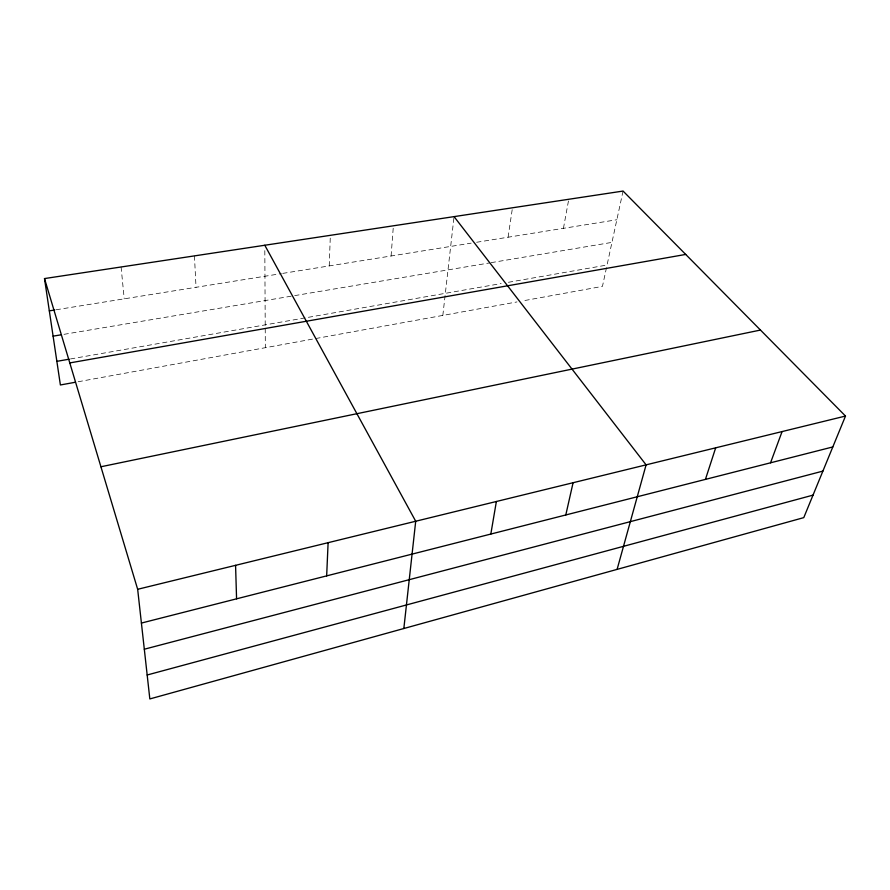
<?xml version="1.0" encoding="UTF-8"?>
<svg xmlns="http://www.w3.org/2000/svg" width="890" height="890" viewBox="0 0 890 890"><rect width="100%" height="100%" fill="white"/><g stroke="black" fill="none" stroke-linecap="round" stroke-linejoin="round"><path stroke-width="0.67" stroke-dasharray="4.45 3.34" d="M329.233 265.921L330.346 235.338M391.088 255.997L393.391 225.804M442.831 315.416L454.056 216.626M508.079 237.218L512.473 207.793M563.437 228.33L568.766 199.271M606.49 267.69L602.452 286.38L522.43 300.931M623.056 191.061L607.069 265.02L507.878 282.386M78.153 381.743L516.979 301.933M70.499 358.948L501.148 283.565M64.002 334.329L293.355 295.836M294.701 295.614L489.789 262.884M491.135 262.65L611.964 242.38M56.126 309.764L281.362 273.608M282.731 273.386L471.166 243.137M476.639 242.269L616.859 219.752M121.085 266.989L124.222 298.829M194.443 255.897L196.034 287.303M264.82 250.646L265.331 347.701"/><path stroke-width="1.33" d="M326.663 575.886L328.11 542.678M403.838 628.507L415.708 521.24L264.786 245.251M490.824 534.067L496.375 501.493M565.795 514.965L573.082 482.725M617.104 569.378L646.096 464.858L454.056 216.626M705.425 479.399L715.682 447.826M770.54 462.811L782.076 431.583M845.5 416.053L803.781 517.624L149.832 698.939L137.661 589.291L44.5 278.57L623.056 191.061L845.5 416.053L137.661 589.291M147.173 674.998L813.026 495.129M144.314 649.222L822.883 471.11M141.41 623.067L832.806 446.947M100.926 466.761L760.472 330.057M75.416 382.244L60.387 384.97L44.5 278.57M56.86 361.34L69.131 359.193M69.787 362.92L685.712 254.429M53.1 336.153L61.276 334.785M49.317 310.855L54.768 309.987M235.572 565.328L236.573 598.825"/></g></svg>
